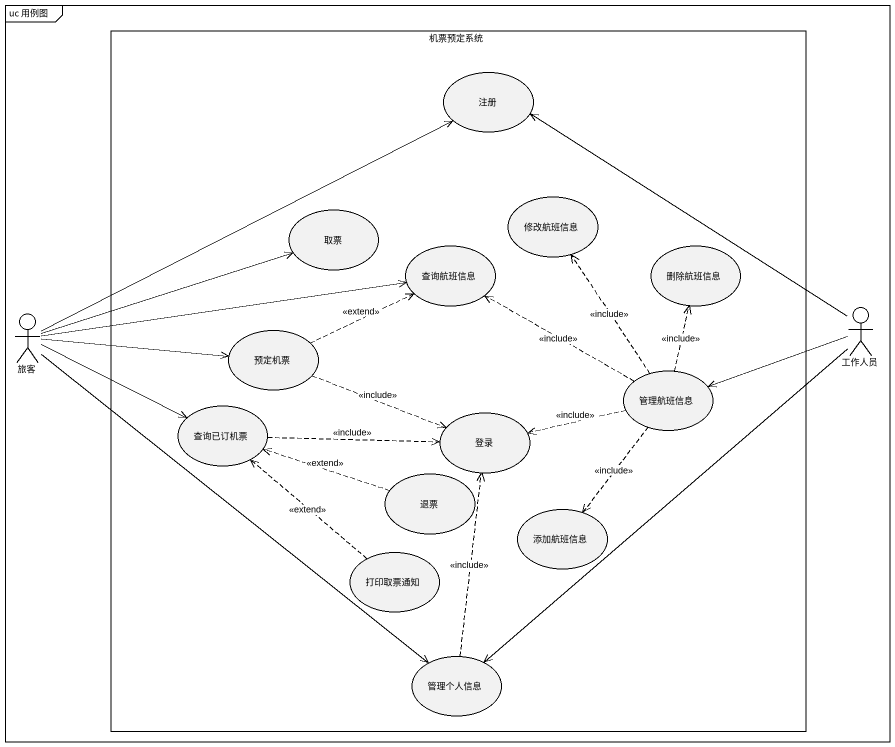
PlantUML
@startuml
mainframe uc 用例图
rectangle 机票预定系统 {
  usecase 注册
  usecase 取票
  usecase 修改航班信息
  usecase 查询航班信息
  usecase 删除航班信息
  usecase 预定机票
  usecase 管理航班信息
  usecase 查询已订机票
  usecase 登录
  usecase 退票
  usecase 添加航班信息
  usecase 打印取票通知
  usecase 管理个人信息
}
actor 旅客
actor 工作人员
旅客 -right-> 注册
旅客 -right-> 取票
旅客 -right-> 查询航班信息
旅客 -right-> 预定机票
旅客 -right-> 查询已订机票
旅客 --> 管理个人信息
预定机票 .right.> 查询航班信息 : <<extend>>
预定机票 .right.> 登录 : <<include>>
工作人员 -up-> 注册
工作人员 -left-> 管理航班信息
工作人员 --> 管理个人信息
管理航班信息 .up.> 修改航班信息 : <<include>>
管理航班信息 .left.> 查询航班信息 : <<include>>
管理航班信息 .up.> 删除航班信息 : <<include>>
管理航班信息 .left.> 登录 : <<include>>
管理航班信息 ..> 添加航班信息 : <<include>>
查询已订机票 .right.> 登录 : <<include>>
退票 .left.> 查询已订机票 : <<extend>>
打印取票通知 .up.> 查询已订机票 : <<extend>>
管理个人信息 .up.> 登录 : <<include>>
@enduml
